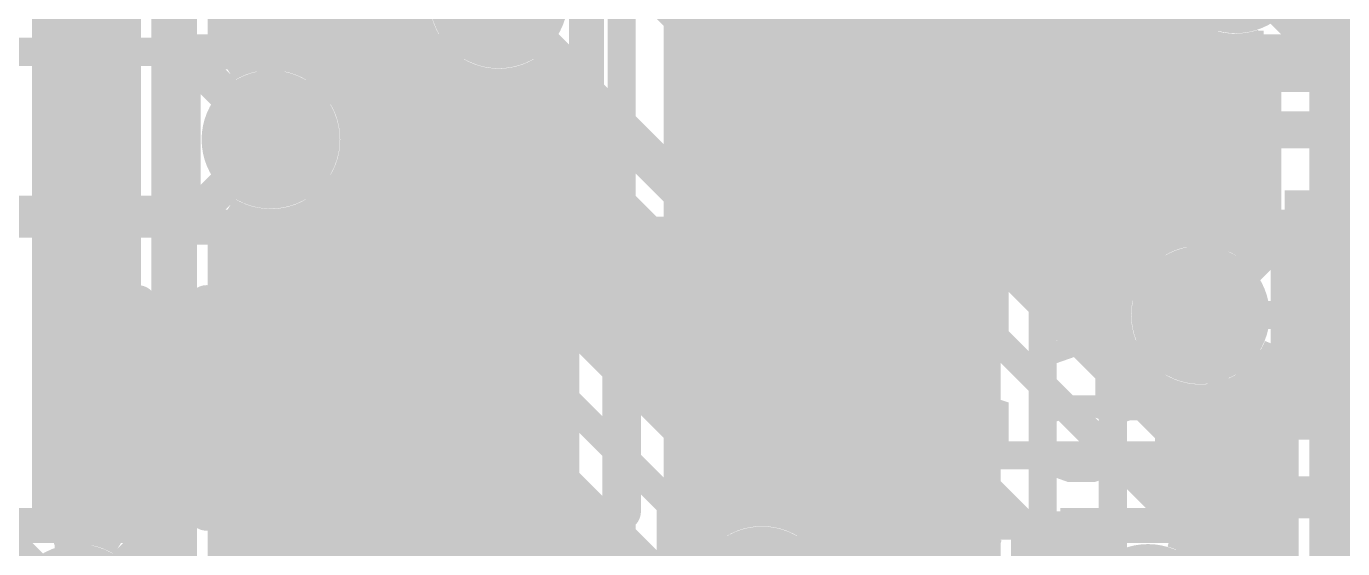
# Model space of a CAD drawing. Extents: x -4 to 136, y -50 to 40.
# Drawn here: x 7.12 to 16.65, y 9.74 to 13.52 of the extents above; entities that cross this region are included whole.
import ezdxf

# ---------------------------------------------------------------- set-up
doc = ezdxf.new("R2010")
doc.units = 0
doc.header["$MEASUREMENT"] = 0
doc.layers.get('0').update_dxf_attribs({"linetype": 'CONTINUOUS'})
for name, color, linetype in [('25-335-0_BOT', 7, 'CONTINUOUS'), ('25-335-0_DRD', 7, 'CONTINUOUS'), ('25-335-0_GND', 6, 'CONTINUOUS'), ('25-335-0_IN1', 4, 'CONTINUOUS'), ('25-335-0_SMT', 5, 'CONTINUOUS'), ('25-335-0_SPT', 10, 'CONTINUOUS'), ('25-335-0_SST', 9, 'CONTINUOUS'), ('25-335-0_TOP', 12, 'CONTINUOUS'), ('THRUHOLE_TAP', 15, 'CONTINUOUS')]:
    doc.layers.add(name, color=color, linetype=linetype)

# ---------------------------------------------------------------- blocks, each defined once
blk = doc.blocks.new('ROUND_38')
at = {"const_width": 0.29972}
blk.add_lwpolyline([(-0.14986, 0, 1), (0.14986, 0, 1)], format="xyb", close=True, dxfattribs=at)
blk = doc.blocks.new('ROUND_40')
at = {"const_width": 0.29972}
blk.add_lwpolyline([(-0.14986, 0, 1), (0.14986, 0, 1)], format="xyb", close=True, dxfattribs=at)
blk = doc.blocks.new('ROUND_60')
at = {"const_width": 0.50038}
blk.add_lwpolyline([(-0.25019, 0, 1), (0.25019, 0, 1)], format="xyb", close=True, dxfattribs=at)
blk = doc.blocks.new('ROUND_63')
at = {"const_width": 0.0635}
blk.add_lwpolyline([(-0.03175, 0, 1), (0.03175, 0, 1)], format="xyb", close=True, dxfattribs=at)
blk = doc.blocks.new('RECTANGLE_7')
blk.add_solid([(0.508, 0.9017), (0.508, -0.9017), (-0.508, 0.9017), (-0.508, -0.9017)])
blk = doc.blocks.new('OBLONG_33')
at = {"const_width": 0.2794}
blk.add_lwpolyline([(0.7493, 0), (-0.7493, 0)], dxfattribs=at)
at = {"const_width": 0.1397}
for points in [[(-0.81915, 0, 1), (-0.67945, 0, 1)], [(0.67945, 0, 1), (0.81915, 0, 1)]]:
    blk.add_lwpolyline(points, format="xyb", close=True, dxfattribs=at)
blk = doc.blocks.new('RECTANGLE_34')
blk.add_solid([(0.889, 0.1397), (0.889, -0.1397), (-0.889, 0.1397), (-0.889, -0.1397)])
blk = doc.blocks.new('OBLONG_35')
at = {"const_width": 0.2794}
blk.add_lwpolyline([(0, 0.7493), (0, -0.7493)], dxfattribs=at)
at = {"const_width": 0.1397}
for points in [[(-0.06985, 0.7493, 1), (0.06985, 0.7493, 1)], [(-0.06985, -0.7493, 1), (0.06985, -0.7493, 1)]]:
    blk.add_lwpolyline(points, format="xyb", close=True, dxfattribs=at)
blk = doc.blocks.new('RECTANGLE_36')
blk.add_solid([(0.1397, 0.889), (0.1397, -0.889), (-0.1397, 0.889), (-0.1397, -0.889)])
blk = doc.blocks.new('ROUND_23')
at = {"const_width": 0.10033}
blk.add_lwpolyline([(-0.050164, 0, 1), (0.050164, 0, 1)], format="xyb", close=True, dxfattribs=at)

msp = doc.modelspace()

# ---------------------------------------------------------------- linework, layer by layer
at = {"layer": '25-335-0_BOT'}
for points, const_width in [([(7.5438, 33.401), (7.5438, 9.89838)], 0.254), ([(8.89, 12.7), (8.89, 19.177), (10.668, 20.955), (10.668, 24.892), (11.176, 25.4), (12.065, 25.4), (12.573, 24.892)], 0.2032), ([(7.2898, 20.36826), (7.2898, 9.8679)], 0.254), ([(7.3152, 20.39366), (7.3152, 9.87552)], 0.254), ([(9.652, 17.78), (9.398, 17.526), (9.398, 13.208), (9.525, 13.081), (9.525, 9.271), (10.287, 8.509)], 0.2032), ([(9.652, 17.78), (9.398, 17.526), (9.398, 13.208), (9.525, 13.081), (9.525, 9.271), (10.287, 8.509)], 0.2032), ([(16.51, 1.397), (16.51, 17.526), (16.256, 17.78)], 0.2032), ([(8.255, 16.383), (8.255, 3.429), (8.89, 2.794), (8.89, 2.54)], 0.2032), ([(14.4018, 16.20266), (14.4018, 11.6078)], 0.254), ([(7.7724, 15.9766), (7.7724, 9.83488)], 0.254), ([(7.8232, 15.92326), (7.8232, 9.80694)], 0.254), ([(14.1732, 15.97406), (14.1732, 11.8364)], 0.254), ([(13.9446, 15.74546), (13.9446, 12.065)], 0.254), ([(13.716, 15.51686), (13.716, 12.2936)], 0.254), ([(16.383, -0.635), (15.875, -0.127), (15.875, 9.525), (10.922, 14.478), (10.922, 15.494)], 0.2032), ([(13.4874, 15.28826), (13.4874, 12.5222)], 0.254), ([(13.2588, 15.05966), (13.2588, 12.7508)], 0.254), ([(12.446, 9.398), (10.033, 11.811), (10.033, 13.335), (9.906, 13.462), (9.906, 14.605), (10.287, 14.986)], 0.2032), ([(13.0302, 14.83106), (13.0302, 12.9794)], 0.254), ([(12.8016, 14.60246), (12.8016, 13.208)], 0.254), ([(12.573, 14.10462), (12.573, 13.4366)], 0.254), ([(12.15644, 13.85316), (16.0782, 9.9314)], 0.254), ([(14.6304, 13.8176), (14.6304, 11.3792)], 0.254), ([(10.541, 13.716), (14.351, 9.906), (14.351, 9.271), (15.367, 8.255), (15.367, -3.175)], 0.2032), ([(14.859, 13.64742), (14.859, 11.1506)], 0.254), ([(15.3162, 13.6271), (15.3162, 11.98118)], 0.254), ([(7.8232, 13.589), (7.2898, 13.589)], 0.254), ([(15.37208, 13.589), (12.4206, 13.589)], 0.254), ([(15.0876, 13.59408), (15.0876, 11.76528)], 0.254), ([(15.5448, 13.43406), (15.5448, 12.05484)], 0.254), ([(7.8232, 13.3604), (7.2898, 13.3604)], 0.254), ([(15.71498, 13.3604), (12.6492, 13.3604)], 0.254), ([(15.7734, 13.3477), (15.7734, 12.0396)], 0.254), ([(16.002, 13.35278), (16.002, 11.93038)], 0.254), ([(16.0782, 13.3604), (16.03248, 13.3604)], 0.254), ([(16.0782, 13.3731), (16.0782, 11.8618)], 0.254), ([(7.8232, 13.1318), (7.2898, 13.1318)], 0.254), ([(16.0782, 13.1318), (12.8778, 13.1318)], 0.254), ([(10.4648, 13.09116), (10.4648, 11.9888)], 0.254), ([(10.5156, 13.08608), (10.5156, 11.938)], 0.254), ([(10.55878, 13.08608), (13.9192, 9.72566)], 0.254), ([(7.8232, 12.9032), (7.2898, 12.9032)], 0.254), ([(10.74166, 12.9032), (10.4648, 12.9032)], 0.254), ([(10.7442, 12.90066), (10.7442, 11.7094)], 0.254), ([(16.0782, 12.9032), (13.1064, 12.9032)], 0.254), ([(7.8232, 12.6746), (7.2898, 12.6746)], 0.254), ([(10.97026, 12.6746), (10.4648, 12.6746)], 0.254), ([(10.9728, 12.67206), (10.9728, 11.4808)], 0.254), ([(16.0782, 12.6746), (13.335, 12.6746)], 0.254), ([(7.8232, 12.446), (7.2898, 12.446)], 0.254), ([(11.19886, 12.446), (10.4648, 12.446)], 0.254), ([(11.2014, 12.44346), (11.2014, 11.2522)], 0.254), ([(16.0782, 12.446), (13.5636, 12.446)], 0.254), ([(7.8232, 12.2174), (7.2898, 12.2174)], 0.254), ([(11.42746, 12.2174), (10.4648, 12.2174)], 0.254), ([(11.43, 12.21486), (11.43, 11.0236)], 0.254), ([(16.0782, 12.2174), (13.7922, 12.2174)], 0.254), ([(8.6868, 12.1031), (8.6868, 3.86588)], 0.254), ([(8.6868, 12.1031), (8.6868, 3.86588)], 0.254), ([(8.9154, 12.07008), (8.9154, 3.8862)], 0.254), ([(9.0932, 12.1031), (9.0932, 9.271)], 0.254), ([(7.8232, 11.9888), (7.2898, 11.9888)], 0.254), ([(9.0932, 11.9888), (8.6868, 11.9888)], 0.254), ([(10.4648, 11.9888), (12.42568, 10.02792)], 0.254), ([(11.65606, 11.9888), (10.4648, 11.9888)], 0.254), ([(11.6586, 11.98626), (11.6586, 10.795)], 0.254), ([(15.3289, 11.9888), (14.0208, 11.9888)], 0.254), ([(16.0782, 11.9888), (15.91056, 11.9888)], 0.254), ([(7.8232, 11.7602), (7.2898, 11.7602)], 0.254), ([(9.0932, 11.7602), (8.6868, 11.7602)], 0.254), ([(11.88466, 11.7602), (10.6934, 11.7602)], 0.254), ([(11.8872, 11.75766), (11.8872, 10.5664)], 0.254), ([(15.08506, 11.7602), (14.2494, 11.7602)], 0.254), ([(7.8232, 11.5316), (7.2898, 11.5316)], 0.254), ([(9.0932, 11.5316), (8.6868, 11.5316)], 0.254), ([(12.11326, 11.5316), (10.922, 11.5316)], 0.254), ([(12.1158, 11.52906), (12.1158, 10.3378)], 0.254), ([(14.9987, 11.5316), (14.478, 11.5316)], 0.254), ([(7.8232, 11.303), (7.2898, 11.303)], 0.254), ([(9.0932, 11.303), (8.6868, 11.303)], 0.254), ([(9.9568, 11.27506), (9.9568, 9.4488)], 0.254), ([(9.9568, 11.27506), (11.81608, 9.41578)], 0.254), ([(9.9568, 11.27506), (9.9568, 9.4488)], 0.254), ([(12.34186, 11.303), (11.1506, 11.303)], 0.254), ([(12.3444, 11.30046), (12.3444, 10.1092)], 0.254), ([(15.00378, 11.303), (14.7066, 11.303)], 0.254), ([(10.0584, 11.17346), (10.0584, 9.3472)], 0.254), ([(7.8232, 11.0744), (7.2898, 11.0744)], 0.254), ([(9.0932, 11.0744), (8.6868, 11.0744)], 0.254), ([(10.15746, 11.0744), (9.9568, 11.0744)], 0.254), ([(12.57046, 11.0744), (11.3792, 11.0744)], 0.254), ([(12.573, 11.07186), (12.573, 10.01522)], 0.254), ([(15.1003, 11.0744), (14.9352, 11.0744)], 0.254), ([(15.0876, 11.09472), (15.0876, 10.922)], 0.254), ([(10.287, 10.94486), (10.287, 9.13892)], 0.254), ([(16.002, 10.92708), (16.002, 10.0076)], 0.254), ([(16.0782, 10.99566), (16.0782, 9.9314)], 0.254), ([(7.8232, 10.8458), (7.2898, 10.8458)], 0.254), ([(9.0932, 10.8458), (8.6868, 10.8458)], 0.254), ([(10.38606, 10.8458), (9.9568, 10.8458)], 0.254), ([(12.79906, 10.8458), (11.6078, 10.8458)], 0.254), ([(12.8016, 10.84326), (12.8016, 9.9187)], 0.254), ([(15.38478, 10.8458), (15.1638, 10.8458)], 0.254), ([(15.3162, 10.87882), (15.3162, 10.6934)], 0.254), ([(16.0782, 10.8458), (15.85722, 10.8458)], 0.254), ([(15.5448, 10.80516), (15.5448, 10.4648)], 0.254), ([(15.7734, 10.81786), (15.7734, 10.2362)], 0.254), ([(10.5156, 10.71626), (10.5156, 9.09574)], 0.254), ([(7.8232, 10.6172), (7.2898, 10.6172)], 0.254), ([(9.0932, 10.6172), (8.6868, 10.6172)], 0.254), ([(10.61466, 10.6172), (9.9568, 10.6172)], 0.254), ([(13.02766, 10.6172), (11.8364, 10.6172)], 0.254), ([(13.0302, 10.61466), (13.0302, 9.63422)], 0.254), ([(16.0782, 10.6172), (15.3924, 10.6172)], 0.254), ([(10.7442, 10.48766), (10.7442, 8.9408)], 0.254), ([(7.8232, 10.3886), (7.2898, 10.3886)], 0.254), ([(9.0932, 10.3886), (8.6868, 10.3886)], 0.254), ([(10.84326, 10.3886), (9.9568, 10.3886)], 0.254), ([(13.25626, 10.3886), (12.065, 10.3886)], 0.254), ([(13.2588, 10.38606), (13.2588, 3.8862)], 0.254), ([(16.0782, 10.3886), (15.621, 10.3886)], 0.254), ([(10.9728, 10.25906), (10.9728, 3.78714)], 0.254), ([(7.8232, 10.16), (7.2898, 10.16)], 0.254), ([(9.0932, 10.16), (8.6868, 10.16)], 0.254), ([(11.07186, 10.16), (9.9568, 10.16)], 0.254), ([(13.48486, 10.16), (12.2936, 10.16)], 0.254), ([(13.4874, 10.15746), (13.4874, 3.8862)], 0.254), ([(16.0782, 10.16), (15.8496, 10.16)], 0.254), ([(11.2014, 10.03046), (11.2014, 3.86334)], 0.254), ([(12.446, 10.02792), (12.42569, 10.02759)], 0.254), ([(7.8232, 9.9314), (7.2898, 9.9314)], 0.254), ([(9.0932, 9.9314), (8.6868, 9.9314)], 0.254), ([(11.30046, 9.9314), (9.9568, 9.9314)], 0.254), ([(13.71346, 9.9314), (12.78128, 9.9314)], 0.254), ([(13.716, 9.92886), (13.716, 3.8862)], 0.254), ([(11.43, 9.80186), (11.43, 3.8862)], 0.254), ([(9.0932, 9.7028), (8.6868, 9.7028)], 0.254), ([(11.52906, 9.7028), (9.9568, 9.7028)], 0.254), ([(13.9192, 9.7028), (12.99718, 9.7028)], 0.254), ([(13.9192, 9.72566), (13.9192, 9.271)], 0.254)]:
    msp.add_lwpolyline(points, dxfattribs=dict(at, const_width=const_width))
at = {"layer": '25-335-0_BOT', "const_width": 0.254}
for points in [[(14.48308, 14.224, 0.4142136), (15.113, 13.59408)], [(15.113, 13.59408, 0.092198), (15.33947, 13.6362)], [(15.33906, 13.63726, 0.2593895), (15.875, 13.33917)], [(15.875, 13.34008, 0.082214), (16.078, 13.37368)], [(10.4648, 13.09116, 0.0303473), (10.541, 13.08653)], [(8.6868, 12.1031, 0.0822145), (8.89, 12.06946)], [(8.89, 12.07008, 0.082214), (9.093, 12.10368)], [(15.621, 12.05992, 0.4142136), (14.99108, 11.43)], [(16.0782, 11.8618, 0.2063465), (15.621, 12.05887)], [(14.99108, 11.43, 0.4142136), (15.621, 10.80008)], [(15.621, 10.80008, 0.2055832), (16.07769, 10.99614)], [(13.07592, 9.398, 0.4142136), (12.446, 10.02792)], [(7.493, 9.90092, 0.082215), (7.29, 9.86731)], [(7.8232, 9.80694, 0.1389295), (7.493, 9.90049)]]:
    msp.add_lwpolyline(points, format="xyb", dxfattribs=at)
at = {"layer": '25-335-0_DRD', "const_width": 0.254}
for points in [[(14.478, 14.859), (14.478, 13.589)], [(15.748, 14.859), (14.478, 13.589)], [(15.748, 13.589), (14.478, 14.859)], [(15.748, 13.589), (15.748, 14.859)], [(15.24, 14.605), (15.24, 13.335)], [(16.51, 14.605), (15.24, 13.335)], [(16.51, 13.335), (15.24, 14.605)], [(16.51, 13.335), (16.51, 14.605)], [(9.906, 14.351), (9.906, 13.081)], [(11.176, 14.351), (9.906, 13.081)], [(11.176, 13.081), (9.906, 14.351)], [(11.176, 13.081), (11.176, 14.351)], [(14.478, 13.589), (15.748, 13.589)], [(8.255, 13.335), (8.255, 12.065)], [(9.525, 13.335), (8.255, 13.335)], [(9.525, 13.335), (8.255, 12.065)], [(9.525, 12.065), (8.255, 13.335)], [(9.525, 12.065), (9.525, 13.335)], [(15.24, 13.335), (16.51, 13.335)], [(9.906, 13.081), (11.176, 13.081)], [(10.033, 12.954), (10.033, 11.684)], [(11.303, 12.954), (10.033, 12.954)], [(11.303, 12.954), (10.033, 11.684)], [(11.303, 11.684), (10.033, 12.954)], [(10.033, 12.954), (10.033, 11.684)], [(11.303, 12.954), (10.033, 12.954)], [(11.303, 12.954), (10.033, 11.684)], [(11.303, 11.684), (10.033, 12.954)], [(10.033, 12.954), (10.033, 11.684)], [(11.303, 12.954), (10.033, 12.954)], [(11.303, 12.954), (10.033, 11.684)], [(11.303, 11.684), (10.033, 12.954)], [(11.303, 11.684), (11.303, 12.954)], [(11.303, 11.684), (11.303, 12.954)], [(11.303, 11.684), (11.303, 12.954)], [(8.255, 12.065), (9.525, 12.065)], [(14.986, 12.065), (14.986, 10.795)], [(16.256, 12.065), (14.986, 12.065)], [(16.256, 12.065), (14.986, 10.795)], [(16.256, 10.795), (14.986, 12.065)], [(16.256, 10.795), (16.256, 12.065)], [(10.033, 11.684), (11.303, 11.684)], [(10.033, 11.684), (11.303, 11.684)], [(10.033, 11.684), (11.303, 11.684)], [(14.986, 10.795), (16.256, 10.795)], [(11.811, 10.033), (11.811, 8.763)], [(13.081, 10.033), (11.811, 10.033)], [(13.081, 10.033), (11.811, 8.763)], [(13.081, 8.763), (11.811, 10.033)], [(13.081, 8.763), (13.081, 10.033)], [(8.128, 9.906), (6.858, 9.906)], [(8.128, 9.906), (6.858, 8.636)], [(8.128, 8.636), (6.858, 9.906)], [(8.128, 8.636), (8.128, 9.906)], [(14.605, 9.906), (14.605, 8.636)], [(15.875, 9.906), (14.605, 9.906)], [(15.875, 9.906), (14.605, 8.636)], [(15.875, 8.636), (14.605, 9.906)], [(15.875, 8.636), (15.875, 9.906)]]:
    msp.add_lwpolyline(points, dxfattribs=at)
at = {"layer": '25-335-0_IN1'}
for points, const_width in [([(7.493, 9.271), (7.493, 19.304), (11.176, 22.987), (21.971, 22.987), (22.987, 24.003), (23.495, 24.003), (26.035, 21.463), (32.131, 21.463), (32.639, 21.971)], 0.2032), ([(17.78, 5.08), (16.637, 6.223), (16.637, 16.383), (15.621, 17.399), (15.621, 18.034), (14.605, 19.05), (11.811, 19.05)], 0.2032), ([(12.8016, 18.6182), (12.8016, 9.9187)], 0.254), ([(13.0302, 18.6182), (13.0302, 9.63422)], 0.254), ([(13.2588, 18.6182), (13.2588, 5.9944)], 0.254), ([(13.4874, 18.6182), (13.4874, 6.223)], 0.254), ([(13.716, 18.6182), (13.716, 6.4516)], 0.254), ([(13.9446, 18.6182), (13.9446, 6.6802)], 0.254), ([(11.176, 17.907), (11.049, 17.907), (8.128, 14.986), (8.128, 8.89), (7.239, 8.001), (7.239, 1.651), (8.89, 0)], 0.2032), ([(11.43, 0), (11.43, 0.508), (11.8364, 0.508), (12.7, 1.3716), (12.7, 4.826), (14.478, 6.604), (14.478, 17.145), (14.859, 17.526)], 0.2032), ([(14.0462, 17.145), (14.0462, 6.7818)], 0.254), ([(9.6012, 15.84706), (9.6012, 3.62966)], 0.254), ([(9.3726, 15.61846), (9.3726, 13.10386)], 0.254), ([(11.811, 15.494), (11.43, 15.113), (11.43, 9.652), (10.287, 8.509)], 0.2032), ([(9.144, 15.38986), (9.144, 13.27658)], 0.254), ([(8.9154, 15.16126), (8.9154, 13.32992)], 0.254), ([(8.6868, 14.93266), (8.6868, 13.2969)], 0.254), ([(8.5598, 14.80566), (8.5598, 13.23594)], 0.254), ([(9.8298, 14.55166), (9.8298, 8.9408)], 0.254), ([(15.113, 14.224), (14.986, 14.097), (14.986, 9.525), (15.24, 9.271)], 0.2032), ([(12.573, 14.10462), (12.573, 10.01522)], 0.254), ([(11.8618, 13.8811), (11.8618, 9.652)], 0.254), ([(12.3444, 13.91412), (12.3444, 10.0203)], 0.254), ([(15.875, 13.97), (15.621, 13.716), (15.621, 11.43)], 0.2032), ([(11.8872, 13.87348), (11.8872, 9.68756)], 0.254), ([(12.1158, 13.85062), (12.1158, 9.93394)], 0.254), ([(9.92378, 13.589), (8.5598, 13.589)], 0.254), ([(14.0462, 13.589), (11.8618, 13.589)], 0.254), ([(10.0203, 13.3604), (8.5598, 13.3604)], 0.254), ([(10.0584, 13.3096), (10.0584, 9.09574)], 0.254), ([(14.0462, 13.3604), (11.8618, 13.3604)], 0.254), ([(10.9728, 13.25626), (10.9728, 9.8044)], 0.254), ([(10.9982, 13.28166), (10.9982, 9.8298)], 0.254), ([(10.30478, 13.1318), (9.3472, 13.1318)], 0.254), ([(10.287, 13.13942), (10.287, 9.13892)], 0.254), ([(10.7442, 13.1191), (10.7442, 9.5758)], 0.254), ([(10.9982, 13.1318), (10.77722, 13.1318)], 0.254), ([(14.0462, 13.1318), (11.8618, 13.1318)], 0.254), ([(10.5156, 13.08608), (10.5156, 9.3472)], 0.254), ([(10.9982, 12.9032), (9.4869, 12.9032)], 0.254), ([(14.0462, 12.9032), (11.8618, 12.9032)], 0.254), ([(10.9982, 12.6746), (9.51992, 12.6746)], 0.254), ([(14.0462, 12.6746), (11.8618, 12.6746)], 0.254), ([(10.9982, 12.446), (9.46658, 12.446)], 0.254), ([(14.0462, 12.446), (11.8618, 12.446)], 0.254), ([(9.3726, 12.2936), (9.3726, 3.77698)], 0.254), ([(10.9982, 12.2174), (9.29386, 12.2174)], 0.254), ([(14.0462, 12.2174), (11.8618, 12.2174)], 0.254), ([(8.5598, 12.16406), (8.5598, 8.89)], 0.254), ([(8.6868, 12.1031), (8.6868, 3.86588)], 0.254), ([(8.9154, 12.07008), (8.9154, 3.8862)], 0.254), ([(9.144, 12.12342), (9.144, 3.85572)], 0.254), ([(10.9982, 11.9888), (8.5598, 11.9888)], 0.254), ([(14.0462, 11.9888), (11.8618, 11.9888)], 0.254), ([(10.9982, 11.7602), (8.5598, 11.7602)], 0.254), ([(14.0462, 11.7602), (11.8618, 11.7602)], 0.254), ([(10.9982, 11.5316), (8.5598, 11.5316)], 0.254), ([(14.0462, 11.5316), (11.8618, 11.5316)], 0.254), ([(10.9982, 11.303), (8.5598, 11.303)], 0.254), ([(14.0462, 11.303), (11.8618, 11.303)], 0.254), ([(16.2052, 11.19378), (16.2052, 6.223)], 0.254), ([(10.9982, 11.0744), (8.5598, 11.0744)], 0.254), ([(14.0462, 11.0744), (11.8618, 11.0744)], 0.254), ([(16.2052, 11.0744), (16.1417, 11.0744)], 0.254), ([(16.002, 10.92708), (16.002, 1.76784)], 0.254), ([(10.9982, 10.8458), (8.5598, 10.8458)], 0.254), ([(14.0462, 10.8458), (11.8618, 10.8458)], 0.254), ([(15.4178, 10.8331), (15.4178, 9.87552)], 0.254), ([(16.2052, 10.8458), (15.85722, 10.8458)], 0.254), ([(15.5448, 10.80516), (15.5448, 9.82218)], 0.254), ([(15.7734, 10.81786), (15.7734, 9.60628)], 0.254), ([(10.9982, 10.6172), (8.5598, 10.6172)], 0.254), ([(14.0462, 10.6172), (11.8618, 10.6172)], 0.254), ([(16.2052, 10.6172), (15.4178, 10.6172)], 0.254), ([(10.9982, 10.3886), (8.5598, 10.3886)], 0.254), ([(14.0462, 10.3886), (11.8618, 10.3886)], 0.254), ([(16.2052, 10.3886), (15.4178, 10.3886)], 0.254), ([(10.9982, 10.16), (8.5598, 10.16)], 0.254), ([(14.0462, 10.16), (11.8618, 10.16)], 0.254), ([(16.2052, 10.16), (15.4178, 10.16)], 0.254), ([(10.9982, 9.9314), (8.5598, 9.9314)], 0.254), ([(12.11072, 9.9314), (11.8618, 9.9314)], 0.254), ([(14.0462, 9.9314), (12.78128, 9.9314)], 0.254), ([(16.2052, 9.9314), (15.4178, 9.9314)], 0.254), ([(10.9982, 9.8298), (10.30478, 9.13892)], 0.254), ([(10.86866, 9.7028), (8.5598, 9.7028)], 0.254), ([(11.89482, 9.7028), (11.8618, 9.7028)], 0.254), ([(14.0462, 9.7028), (12.99718, 9.7028)], 0.254), ([(16.2052, 9.7028), (15.6972, 9.7028)], 0.254), ([(11.8618, 9.63168), (11.86037, 9.65186)], 0.254)]:
    msp.add_lwpolyline(points, dxfattribs=dict(at, const_width=const_width))
at = {"layer": '25-335-0_IN1', "const_width": 0.254}
for points in [[(9.91108, 13.716, 0.4142136), (10.541, 13.08608)], [(8.89, 13.32992, 0.1389299), (8.55958, 13.2363)], [(9.51992, 12.7, 0.4142136), (8.89, 13.32992)], [(10.541, 13.08608, 0.2055832), (10.99769, 13.28214)], [(8.89, 12.07008, 0.4142136), (9.51992, 12.7)], [(8.5598, 12.16406, 0.1389295), (8.89, 12.07051)], [(15.621, 10.80008, 0.3056554), (16.2052, 11.19378)], [(15.4178, 10.8331, 0.0822145), (15.621, 10.79946)], [(12.446, 10.02792, 0.3066789), (11.8618, 9.63168)], [(13.07592, 9.398, 0.4142136), (12.446, 10.02792)], [(15.86992, 9.271, 0.3327072), (15.4178, 9.87552)]]:
    msp.add_lwpolyline(points, format="xyb", dxfattribs=at)
at = {"layer": '25-335-0_SST', "const_width": 0.1524}
for points in [[(10.922, 20.955), (3.175, 20.955), (3.175, 12.065), (12.065, 12.065), (12.065, 19.812), (10.922, 20.955)], [(16.3195, 13.1445), (19.2405, 13.1445), (19.2405, 14.7828), (16.3195, 14.7828), (16.3195, 13.1445)], [(15.748, 10.033), (15.748, 12.827), (21.082, 12.827), (21.082, 10.033), (15.748, 10.033)], [(12.00658, 11.13536), (11.8364, 11.19632), (11.8364, 11.55192), (12.00658, 11.61034), (12.68476, 11.61034), (12.8524, 11.55192), (12.8524, 11.19632), (12.68476, 11.13536)], [(13.64742, 11.63828), (13.64742, 11.28268), (13.81506, 11.1633), (13.98524, 11.1633), (14.15542, 11.28268), (14.15542, 11.63828), (13.13942, 11.63828)], [(15.0114, 11.61034), (15.0114, 11.25474), (15.18158, 11.13536), (15.35176, 11.13536), (15.5194, 11.25474), (15.5194, 11.61034), (14.5034, 11.61034)], [(13.64742, 11.3411), (13.13942, 11.1633)], [(15.0114, 11.31316), (14.5034, 11.13536)], [(11.8364, 10.29716), (11.8364, 10.77214), (12.51458, 10.29716), (12.68476, 10.29716), (12.8524, 10.35812), (12.8524, 10.71372), (12.68476, 10.77214)], [(13.64742, 10.38606), (13.81506, 10.3251), (13.98524, 10.3251), (14.15542, 10.38606), (14.15542, 10.74166), (13.98524, 10.80008), (13.81506, 10.80008), (13.64742, 10.74166), (13.64742, 10.38606), (13.47724, 10.3251), (13.30706, 10.3251), (13.13942, 10.38606), (13.13942, 10.74166), (13.30706, 10.80008), (13.47724, 10.80008), (13.64742, 10.74166)], [(15.0114, 10.35812), (15.18158, 10.29716), (15.35176, 10.29716), (15.5194, 10.35812), (15.5194, 10.71372), (15.35176, 10.77214), (15.18158, 10.77214), (15.0114, 10.71372), (15.0114, 10.35812), (14.84376, 10.29716), (14.67358, 10.29716), (14.5034, 10.35812), (14.5034, 10.71372), (14.67358, 10.77214), (14.84376, 10.77214), (15.0114, 10.71372)], [(11.8364, 9.45896), (11.8364, 9.93394), (12.51458, 9.45896), (12.68476, 9.45896), (12.8524, 9.51992), (12.8524, 9.87552), (12.68476, 9.93394)], [(13.64742, 9.90346), (13.64742, 9.54786), (13.47724, 9.4869), (13.30706, 9.4869), (13.13942, 9.54786), (13.13942, 9.90346), (13.30706, 9.96188), (13.47724, 9.96188), (14.15542, 9.72566)], [(14.5034, 9.81456), (15.5194, 9.45896), (15.5194, 9.93394)]]:
    msp.add_lwpolyline(points, dxfattribs=at)
at = {"layer": '25-335-0_TOP'}
for points, const_width in [([(13.4112, 13.23848), (14.8971, 13.23848), (14.986, 13.1445), (17.5895, 13.1445), (17.78, 13.335), (17.78, 14.605), (18.034, 14.859), (19.685, 14.859), (21.844, 12.7), (42.672, 12.7), (42.799, 12.573)], 0.2032), ([(19.05, 11.811), (17.399, 10.16), (15.875, 10.16), (15.621, 10.414), (13.716, 10.414), (11.049, 13.081), (10.287, 13.081), (10.033, 13.335), (6.223, 13.335), (5.42544, 12.53744), (5.42544, 10.7569)], 0.2032), ([(9.85266, 12.9032), (9.4869, 12.9032)], 0.254), ([(9.6012, 12.9032), (9.6012, 12.5984)], 0.254), ([(9.8298, 12.9032), (9.8298, 12.32154)], 0.254), ([(9.85266, 12.9032), (9.97458, 12.78128)], 0.254), ([(9.42848, 10.7569), (9.42848, 12.16152), (8.89, 12.7)], 0.2032), ([(9.51992, 12.67968), (9.7282, 12.4714)], 0.254), ([(10.13968, 12.6746), (9.525, 12.6746)], 0.254), ([(10.0584, 12.71524), (10.0584, 11.95832)], 0.254), ([(10.287, 12.6492), (10.287, 11.95324)], 0.254), ([(10.86866, 12.6492), (10.287, 12.6492)], 0.254), ([(10.5156, 12.6492), (10.5156, 11.96848)], 0.254), ([(10.7442, 12.6492), (10.7442, 11.938)], 0.254), ([(10.86866, 12.6492), (11.56208, 11.95578)], 0.254), ([(18.415, 12.7), (18.3261, 12.7), (18.288, 12.7381), (13.4112, 12.7381)], 0.2032), ([(10.9728, 12.54506), (10.9728, 11.97356)], 0.254), ([(11.07186, 12.446), (9.7536, 12.446)], 0.254), ([(10.668, 12.319), (10.92962, 12.05738), (10.92962, 10.7569)], 0.2032), ([(10.668, 12.319), (10.92962, 12.05738), (10.92962, 10.7569)], 0.2032), ([(10.92962, 10.7569), (10.92962, 12.05738), (10.668, 12.319)], 0.2032), ([(11.2014, 12.31646), (11.2014, 11.91514)], 0.254), ([(6.096, 12.192), (8.382, 12.192), (8.9281, 11.6459), (8.9281, 10.7569)], 0.2032), ([(11.30046, 12.2174), (9.8552, 12.2174)], 0.254), ([(9.86028, 12.16152), (9.86028, 11.97102)], 0.254), ([(11.43, 12.08786), (11.43, 11.9761)], 0.254), ([(11.52906, 11.9888), (9.86028, 11.9888)], 0.254), ([(10.92962, 11.9761), (10.92962, 10.7569)], 0.254), ([(15.621, 11.43), (16.7386, 11.43)], 0.2032), ([(67.31, 7.6962), (67.1322, 7.6962), (66.421, 6.985), (64.643, 6.985), (63.754, 7.874), (62.23, 7.874), (61.976, 7.62), (61.976, 7.366), (61.722, 7.112), (60.198, 7.112), (59.817, 7.493), (59.817, 8.509), (59.436, 8.89), (52.197, 8.89), (51.054, 10.033), (39.624, 10.033), (38.735, 10.922), (23.114, 10.922), (21.463, 9.271), (16.129, 9.271), (15.494, 9.906), (12.954, 9.906), (12.446, 9.398)], 0.2032), ([(10.92962, 9.5377), (10.92962, 10.7569)], 0.254), ([(7.42696, 10.7569), (7.42696, 9.398), (7.493, 9.33196), (7.493, 9.271)], 0.2032), ([(43.815, 6.35), (19.05, 6.35), (18.796, 6.096), (16.383, 6.096), (16.129, 6.35), (16.129, 7.366), (15.875, 7.62), (14.605, 7.62), (14.351, 7.366), (14.351, 6.604), (13.843, 6.096), (10.287, 6.096), (9.779, 6.604), (9.779, 7.366), (9.525, 7.62), (8.255, 7.62), (8.001, 7.874), (8.001, 8.89), (8.509, 9.398), (9.67486, 9.398), (9.92886, 9.652), (9.92886, 10.7569)], 0.2032), ([(11.43, 10.7569), (11.43, 8.3312)], 0.2032)]:
    msp.add_lwpolyline(points, dxfattribs=dict(at, const_width=const_width))
at = {"layer": '25-335-0_TOP', "const_width": 0.254}
for points in [[(9.51992, 12.7, 0.0822143), (9.48631, 12.903)], [(9.9822, 12.7762, 0.1989124), (10.287, 12.64995)], [(9.86028, 12.16152, 0.1989124), (9.73381, 12.46685)], [(9.92886, 11.9761, 0.0366379), (9.86027, 11.97107)], [(10.42924, 11.9761, 0.1423214), (10.17745, 11.90295)], [(10.92962, 11.9761, 0.1423214), (10.67783, 11.90295)], [(11.43, 11.9761, 0.1423214), (11.17821, 11.90295)], [(11.56208, 11.95578, 0.0715581), (11.43, 11.97478)], [(10.17778, 11.90244, 0.1411516), (9.92886, 11.97414)], [(10.67816, 11.90244, 0.1411516), (10.42924, 11.97414)], [(11.17854, 11.90244, 0.1411516), (10.92962, 11.97414)]]:
    msp.add_lwpolyline(points, format="xyb", dxfattribs=at)

# ---------------------------------------------------------------- block references
at = {"layer": '25-335-0_BOT'}
for name, p in [('ROUND_38', (10.541, 13.716)), ('ROUND_40', (8.89, 12.7)), ('ROUND_40', (10.668, 12.319)), ('ROUND_40', (15.621, 11.43))]:
    msp.add_blockref(name, p, dxfattribs=at)
at = {"layer": '25-335-0_GND'}
for name, p in [('ROUND_60', (15.875, 13.97)), ('ROUND_60', (10.541, 13.716)), ('ROUND_60', (8.89, 12.7)), ('ROUND_63', (10.668, 12.319)), ('ROUND_60', (15.621, 11.43)), ('ROUND_60', (12.446, 9.398)), ('ROUND_60', (7.493, 9.271)), ('ROUND_60', (15.24, 9.271))]:
    msp.add_blockref(name, p, dxfattribs=at)
at = {"layer": '25-335-0_IN1'}
for name, p in [('ROUND_38', (10.541, 13.716)), ('ROUND_40', (8.89, 12.7)), ('ROUND_40', (10.668, 12.319)), ('ROUND_40', (15.621, 11.43))]:
    msp.add_blockref(name, p, dxfattribs=at)
at = {"layer": '25-335-0_SMT'}
for name, p in [('RECTANGLE_34', (13.4112, 13.23848)), ('OBLONG_33', (13.4112, 12.7381)), ('RECTANGLE_7', (16.7386, 11.43)), ('RECTANGLE_36', (7.42696, 10.7569)), ('OBLONG_35', (7.92734, 10.7569)), ('OBLONG_35', (8.42772, 10.7569)), ('OBLONG_35', (8.9281, 10.7569)), ('OBLONG_35', (9.42848, 10.7569)), ('OBLONG_35', (9.92886, 10.7569)), ('OBLONG_35', (10.42924, 10.7569)), ('OBLONG_35', (10.92962, 10.7569)), ('OBLONG_35', (11.43, 10.7569))]:
    msp.add_blockref(name, p, dxfattribs=at)
at = {"layer": '25-335-0_SPT'}
for name, p in [('RECTANGLE_34', (13.4112, 13.23848)), ('OBLONG_33', (13.4112, 12.7381)), ('RECTANGLE_7', (16.7386, 11.43)), ('RECTANGLE_36', (7.42696, 10.7569)), ('OBLONG_35', (7.92734, 10.7569)), ('OBLONG_35', (8.42772, 10.7569)), ('OBLONG_35', (8.9281, 10.7569)), ('OBLONG_35', (9.42848, 10.7569)), ('OBLONG_35', (9.92886, 10.7569)), ('OBLONG_35', (10.42924, 10.7569)), ('OBLONG_35', (10.92962, 10.7569)), ('OBLONG_35', (11.43, 10.7569))]:
    msp.add_blockref(name, p, dxfattribs=at)
at = {"layer": '25-335-0_TOP'}
for name, p in [('ROUND_38', (10.541, 13.716)), ('RECTANGLE_34', (13.4112, 13.23848)), ('ROUND_40', (8.89, 12.7)), ('OBLONG_33', (13.4112, 12.7381)), ('ROUND_40', (10.668, 12.319)), ('RECTANGLE_7', (16.7386, 11.43)), ('ROUND_40', (15.621, 11.43)), ('RECTANGLE_36', (7.42696, 10.7569)), ('OBLONG_35', (7.92734, 10.7569)), ('OBLONG_35', (8.42772, 10.7569)), ('OBLONG_35', (8.9281, 10.7569)), ('OBLONG_35', (9.42848, 10.7569)), ('OBLONG_35', (9.92886, 10.7569)), ('OBLONG_35', (10.42924, 10.7569)), ('OBLONG_35', (10.92962, 10.7569)), ('OBLONG_35', (11.43, 10.7569))]:
    msp.add_blockref(name, p, dxfattribs=at)
at = {"layer": 'THRUHOLE_TAP'}
for p in [(8.89, 12.7), (10.668, 12.319), (15.621, 11.43)]:
    msp.add_blockref('ROUND_23', p, dxfattribs=at)

doc.saveas('drawing.dxf')
